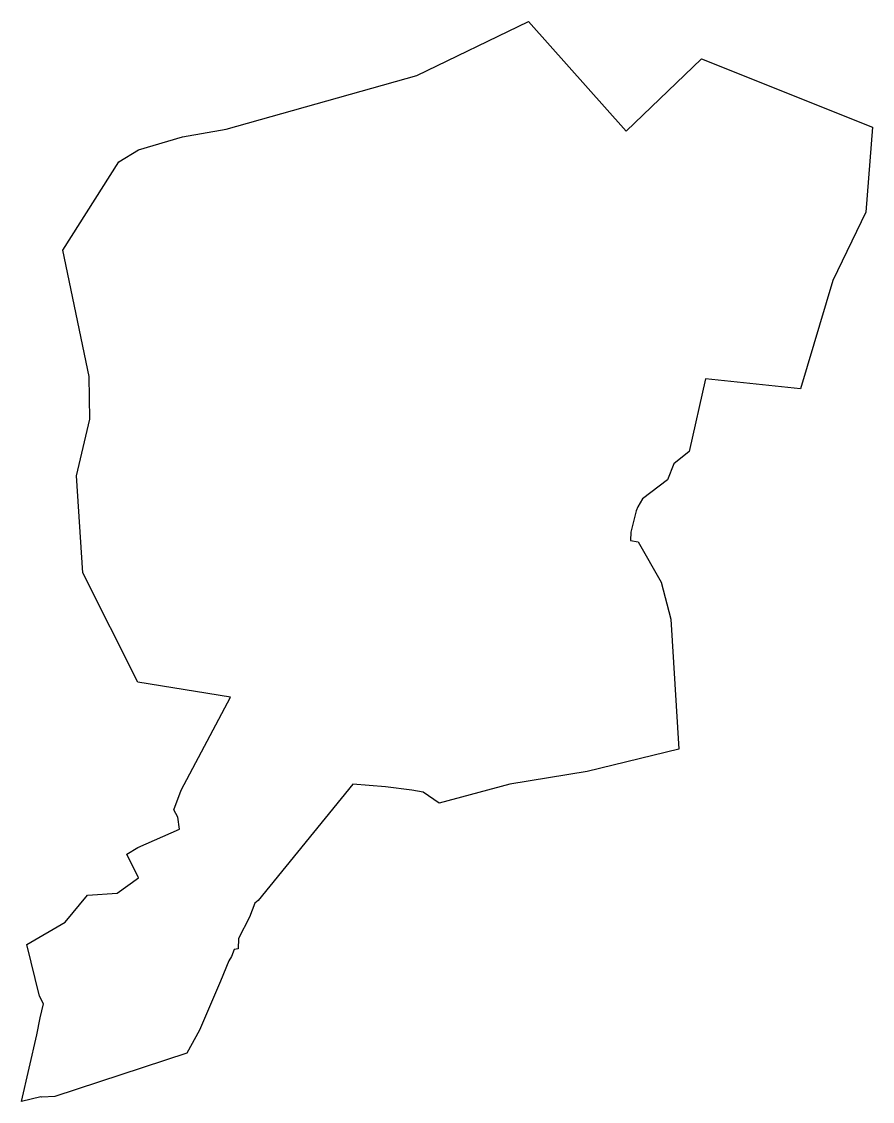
# Model space of a CAD drawing. Header units: metres. Extents: x 4644714 to 4645195, y 1943200 to 1943810.
import ezdxf

# ---------------------------------------------------------------- set-up
doc = ezdxf.new("R2010")
doc.units = ezdxf.units.M
doc.header["$MEASUREMENT"] = 0

msp = doc.modelspace()

# ---------------------------------------------------------------- linework, layer by layer
msp.add_lwpolyline([(4645000.59, 1943810.39), (4645055.89, 1943748.43), (4645055.89, 1943748.43), (4645098.54, 1943789.26), (4645195.17, 1943750.62), (4645191.5, 1943702.7), (4645172.74, 1943664.04), (4645154.41, 1943602.71), (4645100.7, 1943608.38), (4645091.46, 1943567.36), (4645082.79, 1943560.37), (4645079.22, 1943551.31), (4645065.22, 1943540.6), (4645062.43, 1943536.1), (4645061.63, 1943533.72), (4645058.49, 1943521.72), (4645058.28, 1943517.06), (4645062.61, 1943516.26), (4645075.69, 1943493.45), (4645081.13, 1943472.48), (4645081.13, 1943472.48), (4645085.63, 1943398.97), (4645033.89, 1943386.47), (4644990.12, 1943379.29), (4644950.19, 1943368.4), (4644941.09, 1943374.62), (4644934.77, 1943375.84), (4644919.74, 1943377.73), (4644901.28, 1943379.23), (4644847.74, 1943313.43), (4644845.92, 1943312.01), (4644842.82, 1943303.94), (4644836.74, 1943291.94), (4644836.49, 1943286.09), (4644834.27, 1943285.73), (4644832.65, 1943281.72), (4644831.19, 1943279.27), (4644826.49, 1943267.84), (4644814.67, 1943240.19), (4644807.38, 1943227.05), (4644732.8, 1943202.6), (4644725.43, 1943202.21), (4644724.89, 1943202.41), (4644713.98, 1943199.85), (4644722.66, 1943237.42), (4644724.52, 1943247.04), (4644726.42, 1943255.09), (4644724.16, 1943259.32), (4644716.94, 1943288.59), (4644738.64, 1943301.23), (4644751.34, 1943316.44), (4644768.04, 1943317.64), (4644780.01, 1943326.3), (4644773.57, 1943339.62), (4644779.71, 1943343.37), (4644803.27, 1943353.82), (4644802.25, 1943360.57), (4644800.03, 1943364.66), (4644804.18, 1943375.89), (4644832.04, 1943428.45), (4644779.69, 1943436.97), (4644748.62, 1943498.63), (4644745.01, 1943553.54), (4644752.58, 1943585.69), (4644752.27, 1943609.7), (4644737.39, 1943681.21), (4644768.89, 1943731.15), (4644780.07, 1943737.8), (4644804.98, 1943745.3), (4644829.64, 1943749.53), (4644937.5, 1943779.96), (4645000.59, 1943810.39)])

doc.saveas('drawing.dxf')
